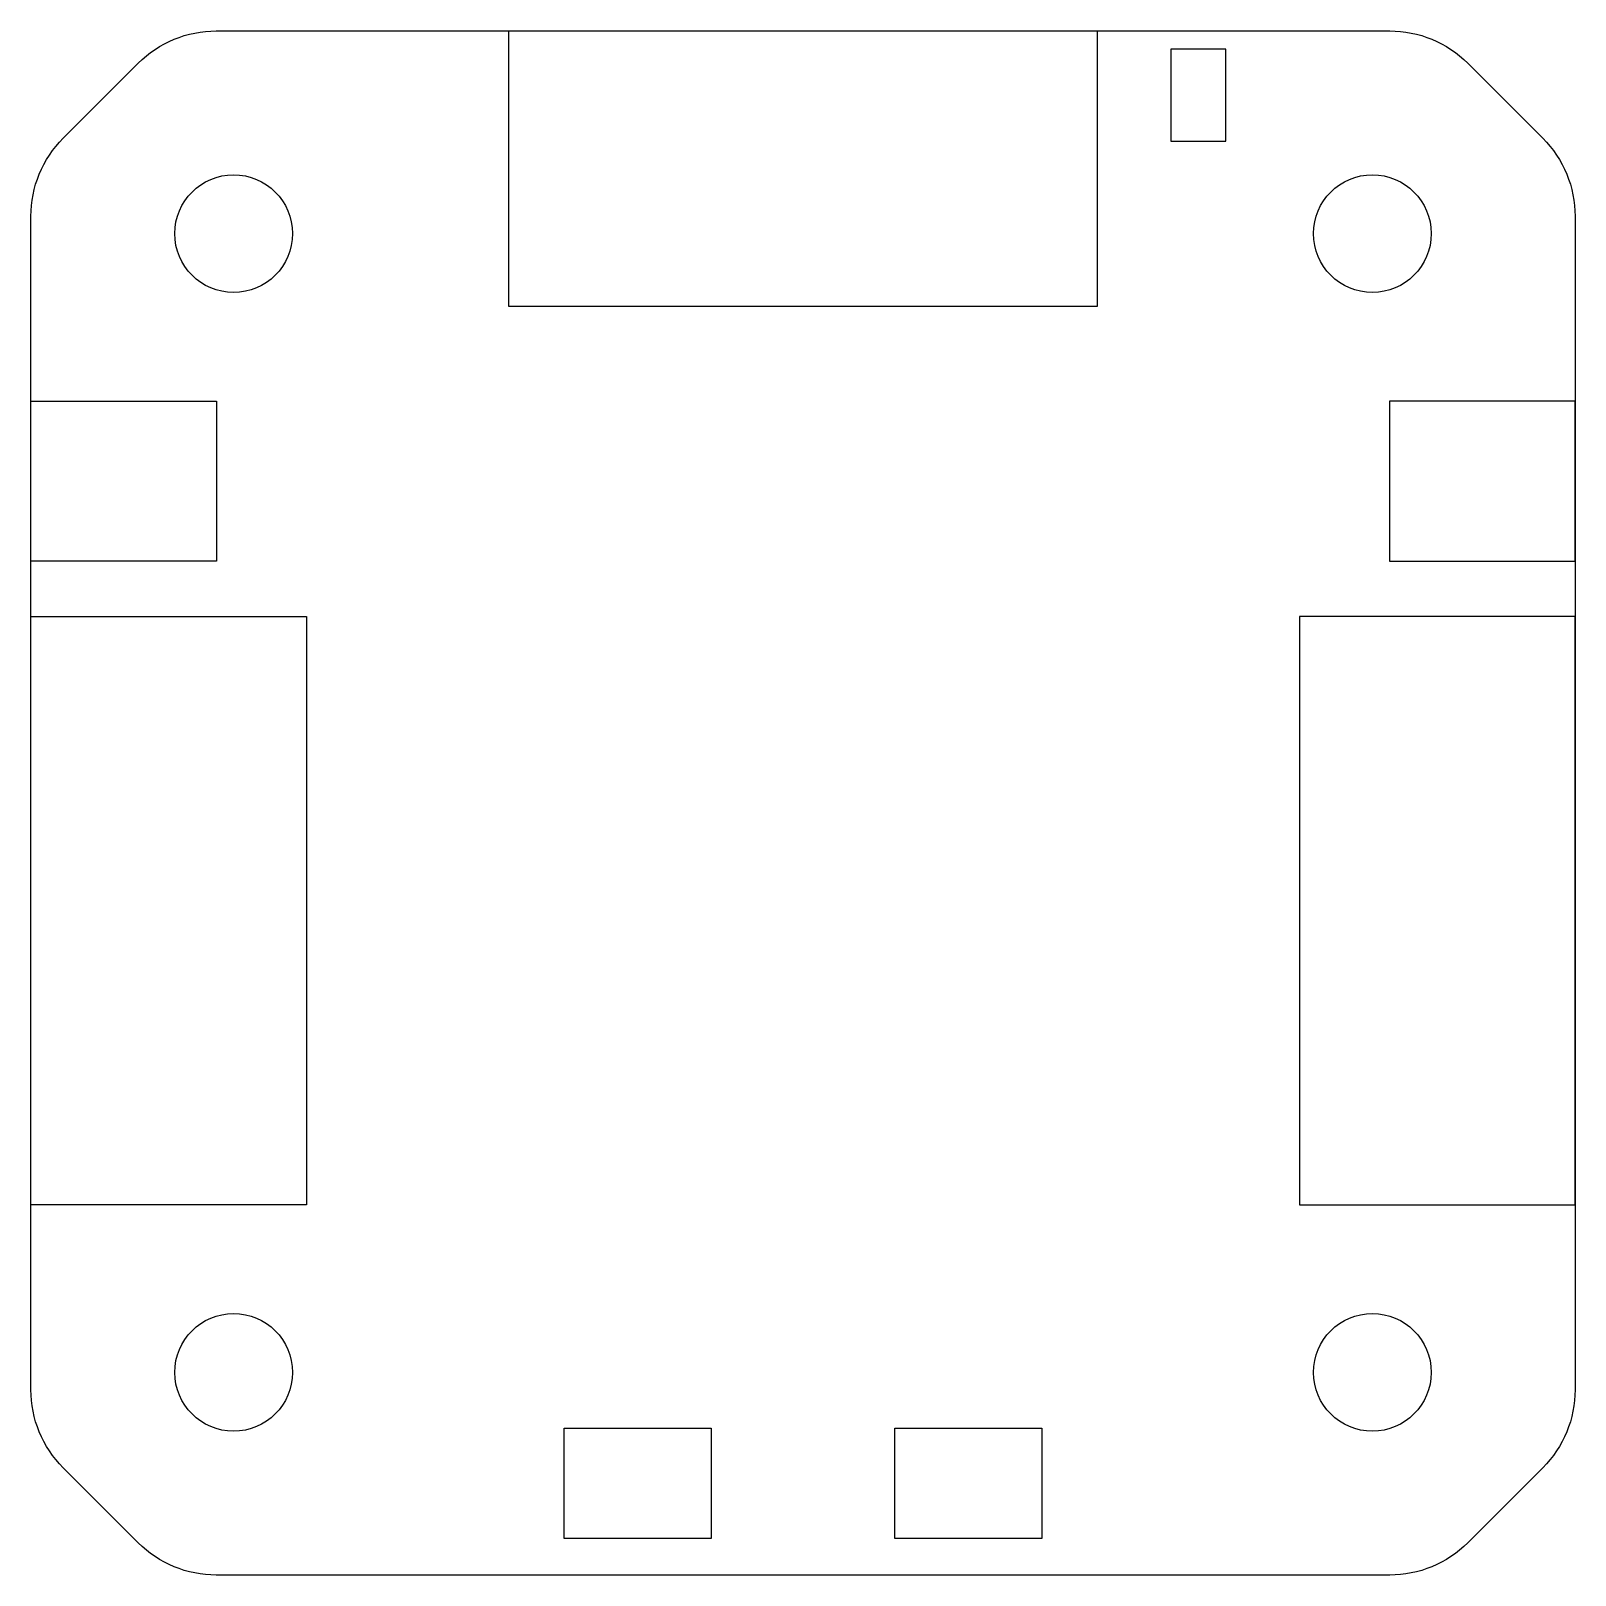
# Model space of a CAD drawing. Header units: millimetres. Extents: x -21 to 21, y -21 to 21.
import ezdxf

# ---------------------------------------------------------------- set-up
doc = ezdxf.new("R2010")
doc.units = ezdxf.units.MM
doc.layers.get('0').update_dxf_attribs({"linetype": 'CONTINUOUS'})

msp = doc.modelspace()

# ---------------------------------------------------------------- linework, layer by layer
msp.add_lwpolyline([(-15.957, 21), (15.957, 21, -0.198912), (18.079, 20.121), (20.121, 18.079, -0.198912), (21, 15.957), (21, -15.957, -0.198912), (20.121, -18.079), (18.079, -20.121, -0.198912), (15.957, -21), (-15.957, -21, -0.198912), (-18.079, -20.121), (-20.121, -18.079, -0.198912), (-21, -15.957), (-21, 15.957, -0.198912), (-20.121, 18.079), (-18.079, 20.121, -0.198912)], format="xyb", close=True)
for points in [[(-8, 21), (8, 21), (8, 13.5), (-8, 13.5)], [(10, 18), (11.5, 18), (11.5, 20.5), (10, 20.5)], [(-21, 10.925), (-15.95, 10.925), (-15.95, 6.575), (-21, 6.575)], [(15.95, 6.575), (21, 6.575), (21, 10.925), (15.95, 10.925)], [(-21, 5.075), (-13.5, 5.075), (-13.5, -10.925), (-21, -10.925)], [(13.5, -10.925), (21, -10.925), (21, 5.075), (13.5, 5.075)], [(-6.5, -17), (-2.5, -17), (-2.5, -20), (-6.5, -20)], [(2.5, -17), (6.5, -17), (6.5, -20), (2.5, -20)]]:
    msp.add_lwpolyline(points, close=True)
for centre in [(-15.486, 15.486), (15.486, 15.486), (-15.486, -15.486), (15.486, -15.486)]:
    msp.add_circle(centre, 1.6)

doc.saveas('drawing.dxf')
